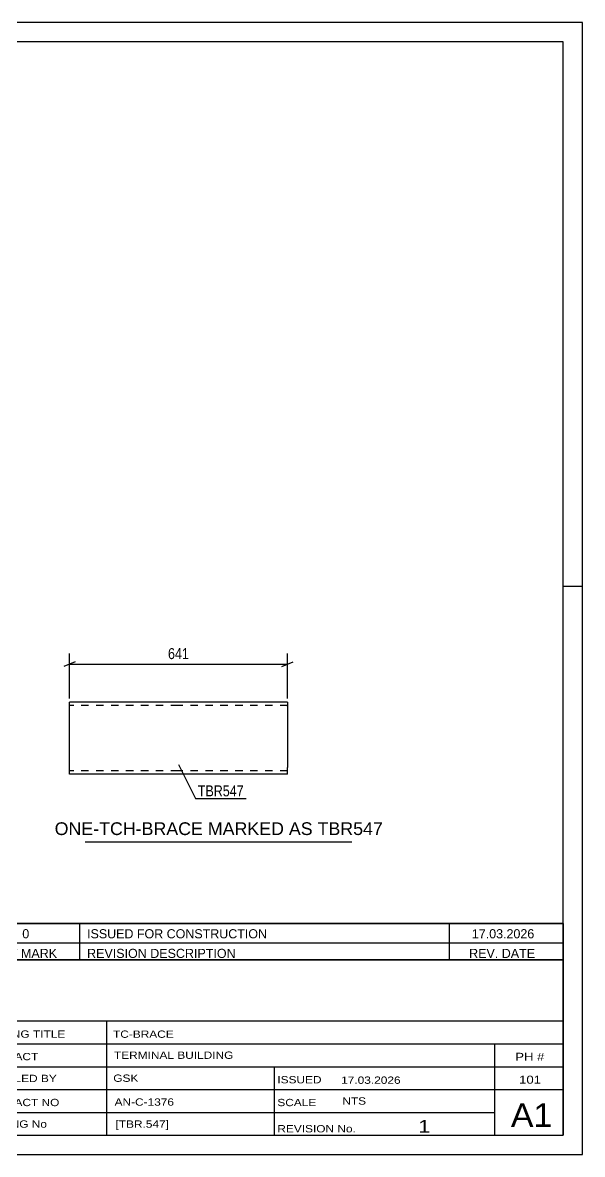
# Model space of a CAD drawing. Header units: millimetres. Extents: x 0 to 420, y 0 to 297.
# Drawn here: x 273.1 to 420, y 0 to 297 of the extents above; entities that cross this region are included whole.
import ezdxf

# ---------------------------------------------------------------- set-up
doc = ezdxf.new("R2010")
doc.units = ezdxf.units.MM
doc.linetypes.add('DXK_LINE_DOT2', pattern=[3.9198, 1.9599, -1.9599])
doc.styles.add('Arial', font='ARIAL.TTF', dxfattribs={"height": 0.2})
doc.styles.add('Arial Narrow', font='ARIALN.TTF', dxfattribs={"height": 0.2})

# ---------------------------------------------------------------- blocks, each defined once
blk = doc.blocks.new('Unknown-585696755-1128')
at = {"color": 5, "linetype": 'Continuous'}
for p, q in [((420, 297), (0, 297)), ((420, 0), (420, 297)), ((415, 292), (5, 292)), ((415, 5), (415, 292)), ((420, 149), (415, 149)), ((5, 5), (415, 5)), ((0, 0), (420, 0))]:
    blk.add_line(p, q, dxfattribs=at)
blk = doc.blocks.new('Part-585696755-2456 - 2450')
at = {"color": 2, "linetype": 'Continuous'}
for p, q in [((313.93, 118.63), (285.36, 118.63)), ((285.36, 99.91), (285.36, 118.63)), ((342.61, 118.63), (314.03, 118.63)), ((342.61, 118.63), (342.61, 101.49)), ((342.61, 99.78), (342.61, 101.49)), ((285.36, 99.78), (285.36, 99.91)), ((313.93, 99.78), (285.36, 99.78)), ((342.61, 99.78), (314.03, 99.78))]:
    blk.add_line(p, q, dxfattribs=at)
at = {"color": 7, "linetype": 'DXK_LINE_DOT2'}
for p, q in [((313.93, 117.78), (285.36, 117.78)), ((342.61, 117.78), (314.03, 117.78)), ((342.61, 117.78), (342.61, 117.71)), ((342.61, 117.71), (342.61, 117.78)), ((342.61, 117.58), (342.61, 117.71)), ((342.61, 117.71), (342.61, 117.58)), ((342.61, 100.7), (342.61, 101.16)), ((285.36, 100.63), (285.36, 100.7)), ((313.93, 100.63), (285.36, 100.63)), ((342.61, 100.63), (314.03, 100.63)), ((342.61, 100.63), (342.61, 100.7))]:
    blk.add_line(p, q, dxfattribs=at)
blk = doc.blocks.new('StraightDimension-585696755-2461 - 2450')
at = {"color": 7, "linetype": 'Continuous'}
for p, q in [((285.36, 119.63), (285.36, 131.48)), ((342.61, 119.63), (342.61, 131.48)), ((286.86, 129.23), (283.86, 128.03)), ((285.36, 128.63), (342.61, 128.63)), ((341.11, 128.03), (344.11, 129.23))]:
    blk.add_line(p, q, dxfattribs=at)
at = {"color": 0}
blk.add_wipeout([(317.33, 129.38), (317.33, 133.58), (310.64, 133.58), (310.64, 129.38)], dxfattribs=at)
at = {"color": 3, "style": 'Arial Narrow'}
blk.add_text('641', height=2.863, dxfattribs=at).set_placement((311.24, 129.98))
blk = doc.blocks.new('Unknown-585696755-5281')
at = {"color": 7, "linetype": 'Continuous'}
for p, q in [((255, 51.05), (255, 5)), ((255, 51.05), (415, 51.05)), ((415, 51), (415, 5)), ((255, 35), (415, 35)), ((295.14, 35), (295.14, 5)), ((255, 29), (415, 29)), ((397, 5.05), (397, 29.05)), ((255, 23), (415, 23)), ((339.14, 23), (339.14, 5)), ((255, 17), (415, 17)), ((255, 11), (397, 11)), ((255, 5), (415, 5))]:
    blk.add_line(p, q, dxfattribs=at)
at = {"color": 7, "style": 'Arial Narrow'}
for s, height, width, p in [('DRAWING TITLE', 1.9089, 1.425378, (259.88, 30.61)), ('TC-BRACE', 1.909, 1.425378, (296.81, 30.59)), ('TERMINAL BUILDING', 1.9089, 1.425378, (297.06, 25.07)), ('CONTRACT', 1.909, 1.425378, (259.88, 24.71)), ('MODELLED BY', 1.9089, 1.425378, (259.88, 18.98)), ('GSK', 1.909, 1.425378, (296.88, 19.04)), ('ISSUED', 1.909, 1.425378, (339.94, 18.64)), ('17.03.2026', 1.909, 1.425378, (356.69, 18.52)), ('CONTRACT NO', 1.9089, 1.425378, (259.88, 12.66)), ('AN-C-1376', 1.909, 1.425378, (297.23, 12.78)), ('SCALE', 1.909, 1.425378, (339.94, 12.65)), ('A1', 6.204, 1.25, (401.24, 7.2)), ('DRAWING No', 1.909, 1.425378, (259.56, 7)), ('[TBR.547]', 1.909, 1.425378, (297.46, 6.99)), ('1', 3.34, 1.5, (376.91, 5.68)), ('REVISION No.', 1.9089, 1.425378, (339.94, 5.77))]:
    blk.add_text(s, height=height, dxfattribs=dict(at, width=width)).set_placement(p)
at = {"color": 7, "linetype": 'Continuous', "style": 'Arial Narrow'}
for s, height, width, p in [('PH #', 2.1, 1.42538, (402.4, 24.55)), ('101', 2.1, 1.42538, (403.41, 18.55)), ('NTS', 1.909, 1.425378, (357, 13.05))]:
    blk.add_text(s, height=height, dxfattribs=dict(at, width=width)).set_placement(p)
blk = doc.blocks.new('Unknown-585696755-5282')
at = {"color": 7, "linetype": 'Continuous'}
for p, q in [((255, 60.55), (415, 60.55)), ((415, 60.55), (255, 60.55)), ((255, 60.55), (255, 55.55)), ((264, 60.55), (264, 55.55)), ((288, 60.55), (288, 55.55)), ((385, 60.55), (385, 55.55)), ((415, 60.55), (415, 55.55)), ((255, 55.55), (415, 55.55)), ((255, 55.55), (255, 51.05)), ((255, 55.55), (415, 55.55)), ((264, 55.55), (264, 51.05)), ((288, 55.55), (288, 51.05)), ((385, 55.55), (385, 51.05)), ((415, 55.55), (415, 51.05)), ((415, 51.05), (255, 51.05))]:
    blk.add_line(p, q, dxfattribs=at)
at = {"color": 7, "linetype": 'Continuous', "style": 'Arial Narrow'}
for s, height, width, p in [('1', 2.39, 1.196471, (258.16, 56.7)), ('0', 2.39, 1.196471, (273, 56.7)), ('ISSUED FOR CONSTRUCTION', 2.3861, 1.196471, (290, 56.7)), ('17.03.2026', 2.386, 1.196471, (391, 56.7)), ('No', 2.386, 1.2, (256.54, 51.55)), ('REV MARK', 2.386, 1.2, (265, 51.55)), ('REVISION DESCRIPTION', 2.3861, 1.2, (290, 51.55)), ('REV. DATE', 2.386, 1.2, (390.28, 51.55))]:
    blk.add_text(s, height=height, dxfattribs=dict(at, width=width)).set_placement(p)
blk = doc.blocks.new('Unknown-585696755-5284')
at = {"color": 7, "linetype": 'Continuous'}
blk.add_line((289.5, 82.05), (359.5, 82.05), dxfattribs=at)
at = {"color": 7, "style": 'Arial'}
blk.add_text('ONE-TCH-BRACE MARKED AS TBR547', height=3.3428, dxfattribs=at).set_placement((281.49, 83.8))
blk = doc.blocks.new('Mark-585696755-2452 - 2450')
at = {"color": 0}
blk.add_wipeout([(331.13, 93.96), (331.13, 96.96), (319.07, 96.96), (319.07, 93.96)], dxfattribs=at)
blk.add_wipeout([(331.13, 93.96), (331.13, 96.96), (319.07, 96.96), (319.07, 93.96)], dxfattribs=at)
at = {"color": 30, "linetype": 'Continuous'}
for p, q in [((313.98, 102.34), (318.47, 93.36)), ((318.47, 93.36), (331.73, 93.36))]:
    blk.add_line(p, q, dxfattribs=at)
at = {"color": 3, "style": 'Arial Narrow'}
blk.add_text('TBR547', height=2.863, dxfattribs=at).set_placement((319.07, 93.96))

msp = doc.modelspace()

# ---------------------------------------------------------------- block references
for name in ['Unknown-585696755-1128', 'Part-585696755-2456 - 2450', 'Unknown-585696755-5284', 'Unknown-585696755-5282', 'Unknown-585696755-5281']:
    msp.add_blockref(name, (0, 0))

# ---------------------------------------------------------------- next in the draw order: block references
for name in ['StraightDimension-585696755-2461 - 2450', 'Mark-585696755-2452 - 2450']:
    msp.add_blockref(name, (0, 0))

doc.saveas('drawing.dxf')
